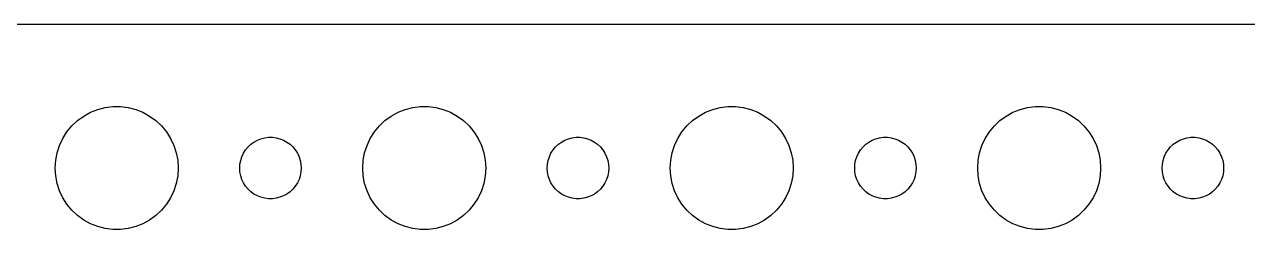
# Model space of a CAD drawing. Header units: metres. Extents: x -112 to 112, y -52 to 52.
# Drawn here: x -4.5 to 55.2, y 42 to 52 of the extents above; entities that cross this region are included whole.
import ezdxf

# ---------------------------------------------------------------- set-up
doc = ezdxf.new("R2010")
doc.units = ezdxf.units.M

msp = doc.modelspace()

# ---------------------------------------------------------------- linework, layer by layer
for p, q in [((107.314, 51.9901), (-107.314, 51.9901)), ((-1.27733, 47.7145), (-0.92705, 47.8532)), ((-0.92705, 47.8532), (-0.56213, 47.9469)), ((-0.56213, 47.9469), (-0.18837, 47.9941)), ((-0.18837, 47.9941), (0.18837, 47.9941)), ((0.18837, 47.9941), (0.56213, 47.9469)), ((0.56213, 47.9469), (0.92705, 47.8532)), ((0.92705, 47.8532), (1.27733, 47.7145)), ((13.7227, 47.7145), (14.0729, 47.8532)), ((14.0729, 47.8532), (14.4379, 47.9469)), ((14.4379, 47.9469), (14.8116, 47.9941)), ((14.8116, 47.9941), (15.1884, 47.9941)), ((15.1884, 47.9941), (15.5621, 47.9469)), ((15.5621, 47.9469), (15.927, 47.8532)), ((15.927, 47.8532), (16.2773, 47.7145)), ((28.7227, 47.7145), (29.0729, 47.8532)), ((29.0729, 47.8532), (29.4379, 47.9469)), ((29.4379, 47.9469), (29.8116, 47.9941)), ((29.8116, 47.9941), (30.1884, 47.9941)), ((30.1884, 47.9941), (30.5621, 47.9469)), ((30.5621, 47.9469), (30.927, 47.8532)), ((30.927, 47.8532), (31.2773, 47.7145)), ((43.7227, 47.7145), (44.0729, 47.8532)), ((44.0729, 47.8532), (44.4379, 47.9469)), ((44.4379, 47.9469), (44.8116, 47.9941)), ((44.8116, 47.9941), (45.1884, 47.9941)), ((45.1884, 47.9941), (45.5621, 47.9469)), ((45.5621, 47.9469), (45.927, 47.8532)), ((45.927, 47.8532), (46.2773, 47.7145)), ((-2.1869, 47.0536), (-1.91226, 47.3115)), ((-1.91226, 47.3115), (-1.60747, 47.533)), ((-1.60747, 47.533), (-1.27733, 47.7145)), ((1.27733, 47.7145), (1.60747, 47.533)), ((1.60747, 47.533), (1.91226, 47.3115)), ((1.91226, 47.3115), (2.1869, 47.0536)), ((12.8131, 47.0536), (13.0877, 47.3115)), ((13.0877, 47.3115), (13.3925, 47.533)), ((13.3925, 47.533), (13.7227, 47.7145)), ((16.2773, 47.7145), (16.6075, 47.533)), ((16.6075, 47.533), (16.9123, 47.3115)), ((16.9123, 47.3115), (17.1869, 47.0536)), ((27.8131, 47.0536), (28.0877, 47.3115)), ((28.0877, 47.3115), (28.3925, 47.533)), ((28.3925, 47.533), (28.7227, 47.7145)), ((31.2773, 47.7145), (31.6075, 47.533)), ((31.6075, 47.533), (31.9123, 47.3115)), ((31.9123, 47.3115), (32.1869, 47.0536)), ((42.8131, 47.0536), (43.0877, 47.3115)), ((43.0877, 47.3115), (43.3925, 47.533)), ((43.3925, 47.533), (43.7227, 47.7145)), ((46.2773, 47.7145), (46.6075, 47.533)), ((46.6075, 47.533), (46.9123, 47.3115)), ((46.9123, 47.3115), (47.1869, 47.0536)), ((-2.62891, 46.4453), (-2.42705, 46.7634)), ((-2.42705, 46.7634), (-2.1869, 47.0536)), ((2.1869, 47.0536), (2.42705, 46.7634)), ((2.42705, 46.7634), (2.62891, 46.4453)), ((12.3711, 46.4453), (12.5729, 46.7634)), ((12.5729, 46.7634), (12.8131, 47.0536)), ((17.1869, 47.0536), (17.427, 46.7634)), ((17.427, 46.7634), (17.6289, 46.4453)), ((27.3711, 46.4453), (27.5729, 46.7634)), ((27.5729, 46.7634), (27.8131, 47.0536)), ((32.1869, 47.0536), (32.427, 46.7634)), ((32.427, 46.7634), (32.6289, 46.4453)), ((42.3711, 46.4453), (42.5729, 46.7634)), ((42.5729, 46.7634), (42.8131, 47.0536)), ((47.1869, 47.0536), (47.427, 46.7634)), ((47.427, 46.7634), (47.6289, 46.4453)), ((-2.90575, 45.7461), (-2.78932, 46.1044)), ((-2.78932, 46.1044), (-2.62891, 46.4453)), ((2.62891, 46.4453), (2.78932, 46.1044)), ((2.78932, 46.1044), (2.90575, 45.7461)), ((6.28647, 45.8817), (6.40654, 46.0268)), ((6.40654, 46.0268), (6.54385, 46.1558)), ((6.54385, 46.1558), (6.69626, 46.2665)), ((6.69626, 46.2665), (6.86133, 46.3572)), ((6.86133, 46.3572), (7.03647, 46.4266)), ((7.03647, 46.4266), (7.21892, 46.4734)), ((7.21892, 46.4734), (7.40581, 46.497)), ((7.40581, 46.497), (7.59418, 46.497)), ((7.59418, 46.497), (7.78107, 46.4734)), ((7.78107, 46.4734), (7.96352, 46.4266)), ((7.96352, 46.4266), (8.13866, 46.3572)), ((8.13866, 46.3572), (8.30373, 46.2665)), ((8.30373, 46.2665), (8.45613, 46.1558)), ((8.45613, 46.1558), (8.59344, 46.0268)), ((8.59344, 46.0268), (8.71352, 45.8817)), ((12.0942, 45.7461), (12.2107, 46.1044)), ((12.2107, 46.1044), (12.3711, 46.4453)), ((17.6289, 46.4453), (17.7893, 46.1044)), ((17.7893, 46.1044), (17.9057, 45.7461)), ((21.2865, 45.8817), (21.4065, 46.0268)), ((21.4065, 46.0268), (21.5439, 46.1558)), ((21.5439, 46.1558), (21.6963, 46.2665)), ((21.6963, 46.2665), (21.8613, 46.3572)), ((21.8613, 46.3572), (22.0365, 46.4266)), ((22.0365, 46.4266), (22.2189, 46.4734)), ((22.2189, 46.4734), (22.4058, 46.497)), ((22.4058, 46.497), (22.5942, 46.497)), ((22.5942, 46.497), (22.7811, 46.4734)), ((22.7811, 46.4734), (22.9635, 46.4266)), ((22.9635, 46.4266), (23.1387, 46.3572)), ((23.1387, 46.3572), (23.3037, 46.2665)), ((23.3037, 46.2665), (23.4561, 46.1558)), ((23.4561, 46.1558), (23.5934, 46.0268)), ((23.5934, 46.0268), (23.7135, 45.8817)), ((27.0942, 45.7461), (27.2107, 46.1044)), ((27.2107, 46.1044), (27.3711, 46.4453)), ((32.6289, 46.4453), (32.7893, 46.1044)), ((32.7893, 46.1044), (32.9057, 45.7461)), ((36.2865, 45.8817), (36.4065, 46.0268)), ((36.4065, 46.0268), (36.5439, 46.1558)), ((36.5439, 46.1558), (36.6963, 46.2665)), ((36.6963, 46.2665), (36.8613, 46.3572)), ((36.8613, 46.3572), (37.0365, 46.4266)), ((37.0365, 46.4266), (37.2189, 46.4734)), ((37.2189, 46.4734), (37.4058, 46.497)), ((37.4058, 46.497), (37.5942, 46.497)), ((37.5942, 46.497), (37.7811, 46.4734)), ((37.7811, 46.4734), (37.9635, 46.4266)), ((37.9635, 46.4266), (38.1387, 46.3572)), ((38.1387, 46.3572), (38.3037, 46.2665)), ((38.3037, 46.2665), (38.4561, 46.1558)), ((38.4561, 46.1558), (38.5934, 46.0268)), ((38.5934, 46.0268), (38.7135, 45.8817)), ((42.0942, 45.7461), (42.2107, 46.1044)), ((42.2107, 46.1044), (42.3711, 46.4453)), ((47.6289, 46.4453), (47.7893, 46.1044)), ((47.7893, 46.1044), (47.9057, 45.7461)), ((51.2865, 45.8817), (51.4065, 46.0268)), ((51.4065, 46.0268), (51.5439, 46.1558)), ((51.5439, 46.1558), (51.6963, 46.2665)), ((51.6963, 46.2665), (51.8613, 46.3572)), ((51.8613, 46.3572), (52.0365, 46.4266)), ((52.0365, 46.4266), (52.2189, 46.4734)), ((52.2189, 46.4734), (52.4058, 46.497)), ((52.4058, 46.497), (52.5942, 46.497)), ((52.5942, 46.497), (52.7811, 46.4734)), ((52.7811, 46.4734), (52.9635, 46.4266)), ((52.9635, 46.4266), (53.1387, 46.3572)), ((53.1387, 46.3572), (53.3037, 46.2665)), ((53.3037, 46.2665), (53.4561, 46.1558)), ((53.4561, 46.1558), (53.5934, 46.0268)), ((53.5934, 46.0268), (53.7135, 45.8817)), ((-3, 45), (-2.97633, 45.376)), ((-2.97633, 45.376), (-2.90575, 45.7461)), ((2.90575, 45.7461), (2.97633, 45.376)), ((2.97633, 45.376), (3, 45)), ((6.01183, 45.188), (6.04712, 45.373)), ((6.04712, 45.373), (6.10533, 45.5522)), ((6.10533, 45.5522), (6.18553, 45.7226)), ((6.18553, 45.7226), (6.28647, 45.8817)), ((8.71352, 45.8817), (8.81445, 45.7226)), ((8.81445, 45.7226), (8.89465, 45.5522)), ((8.89465, 45.5522), (8.95287, 45.373)), ((8.95287, 45.373), (8.98816, 45.188)), ((12, 45), (12.0237, 45.376)), ((12.0237, 45.376), (12.0942, 45.7461)), ((17.9057, 45.7461), (17.9763, 45.376)), ((17.9763, 45.376), (18, 45)), ((21.0118, 45.188), (21.0471, 45.373)), ((21.0471, 45.373), (21.1053, 45.5522)), ((21.1053, 45.5522), (21.1855, 45.7226)), ((21.1855, 45.7226), (21.2865, 45.8817)), ((23.7135, 45.8817), (23.8145, 45.7226)), ((23.8145, 45.7226), (23.8947, 45.5522)), ((23.8947, 45.5522), (23.9529, 45.373)), ((23.9529, 45.373), (23.9882, 45.188)), ((27, 45), (27.0237, 45.376)), ((27.0237, 45.376), (27.0942, 45.7461)), ((32.9057, 45.7461), (32.9763, 45.376)), ((32.9763, 45.376), (33, 45)), ((36.0118, 45.188), (36.0471, 45.373)), ((36.0471, 45.373), (36.1053, 45.5522)), ((36.1053, 45.5522), (36.1855, 45.7226)), ((36.1855, 45.7226), (36.2865, 45.8817)), ((38.7135, 45.8817), (38.8145, 45.7226)), ((38.8145, 45.7226), (38.8947, 45.5522)), ((38.8947, 45.5522), (38.9529, 45.373)), ((38.9529, 45.373), (38.9882, 45.188)), ((42, 45), (42.0237, 45.376)), ((42.0237, 45.376), (42.0942, 45.7461)), ((47.9057, 45.7461), (47.9763, 45.376)), ((47.9763, 45.376), (48, 45)), ((51.0118, 45.188), (51.0471, 45.373)), ((51.0471, 45.373), (51.1053, 45.5522)), ((51.1053, 45.5522), (51.1855, 45.7226)), ((51.1855, 45.7226), (51.2865, 45.8817)), ((53.7135, 45.8817), (53.8145, 45.7226)), ((53.8145, 45.7226), (53.8947, 45.5522)), ((53.8947, 45.5522), (53.9529, 45.373)), ((53.9529, 45.373), (53.9882, 45.188)), ((-2.97633, 44.624), (-3, 45)), ((3, 45), (2.97633, 44.624)), ((6, 45), (6.01183, 45.188)), ((6.01183, 44.812), (6, 45)), ((6.04712, 44.627), (6.01183, 44.812)), ((8.98816, 44.812), (8.95287, 44.627)), ((8.98816, 45.188), (9, 45)), ((9, 45), (8.98816, 44.812)), ((12.0237, 44.624), (12, 45)), ((18, 45), (17.9763, 44.624)), ((21, 45), (21.0118, 45.188)), ((21.0118, 44.812), (21, 45)), ((21.0471, 44.627), (21.0118, 44.812)), ((23.9882, 44.812), (23.9529, 44.627)), ((23.9882, 45.188), (24, 45)), ((24, 45), (23.9882, 44.812)), ((27.0237, 44.624), (27, 45)), ((33, 45), (32.9763, 44.624)), ((36, 45), (36.0118, 45.188)), ((36.0118, 44.812), (36, 45)), ((36.0471, 44.627), (36.0118, 44.812)), ((38.9882, 44.812), (38.9529, 44.627)), ((38.9882, 45.188), (39, 45)), ((39, 45), (38.9882, 44.812)), ((42.0237, 44.624), (42, 45)), ((48, 45), (47.9763, 44.624)), ((51, 45), (51.0118, 45.188)), ((51.0118, 44.812), (51, 45)), ((51.0471, 44.627), (51.0118, 44.812)), ((53.9882, 44.812), (53.9529, 44.627)), ((53.9882, 45.188), (54, 45)), ((54, 45), (53.9882, 44.812)), ((-2.90575, 44.2539), (-2.97633, 44.624)), ((-2.78932, 43.8956), (-2.90575, 44.2539)), ((2.90575, 44.2539), (2.78932, 43.8956)), ((2.97633, 44.624), (2.90575, 44.2539)), ((6.10533, 44.4478), (6.04712, 44.627)), ((6.18553, 44.2774), (6.10533, 44.4478)), ((6.28647, 44.1183), (6.18553, 44.2774)), ((8.81445, 44.2774), (8.71352, 44.1183)), ((8.89465, 44.4478), (8.81445, 44.2774)), ((8.95287, 44.627), (8.89465, 44.4478)), ((12.0942, 44.2539), (12.0237, 44.624)), ((12.2107, 43.8956), (12.0942, 44.2539)), ((17.9057, 44.2539), (17.7893, 43.8956)), ((17.9763, 44.624), (17.9057, 44.2539)), ((21.1053, 44.4478), (21.0471, 44.627)), ((21.1855, 44.2774), (21.1053, 44.4478)), ((21.2865, 44.1183), (21.1855, 44.2774)), ((23.8145, 44.2774), (23.7135, 44.1183)), ((23.8947, 44.4478), (23.8145, 44.2774)), ((23.9529, 44.627), (23.8947, 44.4478)), ((27.0942, 44.2539), (27.0237, 44.624)), ((27.2107, 43.8956), (27.0942, 44.2539)), ((32.9057, 44.2539), (32.7893, 43.8956)), ((32.9763, 44.624), (32.9057, 44.2539)), ((36.1053, 44.4478), (36.0471, 44.627)), ((36.1855, 44.2774), (36.1053, 44.4478)), ((36.2865, 44.1183), (36.1855, 44.2774)), ((38.8145, 44.2774), (38.7135, 44.1183)), ((38.8947, 44.4478), (38.8145, 44.2774)), ((38.9529, 44.627), (38.8947, 44.4478)), ((42.0942, 44.2539), (42.0237, 44.624)), ((42.2107, 43.8956), (42.0942, 44.2539)), ((47.9057, 44.2539), (47.7893, 43.8956)), ((47.9763, 44.624), (47.9057, 44.2539)), ((51.1053, 44.4478), (51.0471, 44.627)), ((51.1855, 44.2774), (51.1053, 44.4478)), ((51.2865, 44.1183), (51.1855, 44.2774)), ((53.8145, 44.2774), (53.7135, 44.1183)), ((53.8947, 44.4478), (53.8145, 44.2774)), ((53.9529, 44.627), (53.8947, 44.4478)), ((-2.62891, 43.5547), (-2.78932, 43.8956)), ((2.78932, 43.8956), (2.62891, 43.5547)), ((6.40654, 43.9732), (6.28647, 44.1183)), ((6.54385, 43.8442), (6.40654, 43.9732)), ((6.69626, 43.7335), (6.54385, 43.8442)), ((6.86133, 43.6428), (6.69626, 43.7335)), ((7.03647, 43.5734), (6.86133, 43.6428)), ((7.21892, 43.5266), (7.03647, 43.5734)), ((7.96352, 43.5734), (7.78107, 43.5266)), ((8.13866, 43.6428), (7.96352, 43.5734)), ((8.30373, 43.7335), (8.13866, 43.6428)), ((8.45613, 43.8442), (8.30373, 43.7335)), ((8.59344, 43.9732), (8.45613, 43.8442)), ((8.71352, 44.1183), (8.59344, 43.9732)), ((12.3711, 43.5547), (12.2107, 43.8956)), ((17.7893, 43.8956), (17.6289, 43.5547)), ((21.4065, 43.9732), (21.2865, 44.1183)), ((21.5439, 43.8442), (21.4065, 43.9732)), ((21.6963, 43.7335), (21.5439, 43.8442)), ((21.8613, 43.6428), (21.6963, 43.7335)), ((22.0365, 43.5734), (21.8613, 43.6428)), ((22.2189, 43.5266), (22.0365, 43.5734)), ((22.9635, 43.5734), (22.7811, 43.5266)), ((23.1387, 43.6428), (22.9635, 43.5734)), ((23.3037, 43.7335), (23.1387, 43.6428)), ((23.4561, 43.8442), (23.3037, 43.7335)), ((23.5934, 43.9732), (23.4561, 43.8442)), ((23.7135, 44.1183), (23.5934, 43.9732)), ((27.3711, 43.5547), (27.2107, 43.8956)), ((32.7893, 43.8956), (32.6289, 43.5547)), ((36.4065, 43.9732), (36.2865, 44.1183)), ((36.5439, 43.8442), (36.4065, 43.9732)), ((36.6963, 43.7335), (36.5439, 43.8442)), ((36.8613, 43.6428), (36.6963, 43.7335)), ((37.0365, 43.5734), (36.8613, 43.6428)), ((37.2189, 43.5266), (37.0365, 43.5734)), ((37.9635, 43.5734), (37.7811, 43.5266)), ((38.1387, 43.6428), (37.9635, 43.5734)), ((38.3037, 43.7335), (38.1387, 43.6428)), ((38.4561, 43.8442), (38.3037, 43.7335)), ((38.5934, 43.9732), (38.4561, 43.8442)), ((38.7135, 44.1183), (38.5934, 43.9732)), ((42.3711, 43.5547), (42.2107, 43.8956)), ((47.7893, 43.8956), (47.6289, 43.5547)), ((51.4065, 43.9732), (51.2865, 44.1183)), ((51.5439, 43.8442), (51.4065, 43.9732)), ((51.6963, 43.7335), (51.5439, 43.8442)), ((51.8613, 43.6428), (51.6963, 43.7335)), ((52.0365, 43.5734), (51.8613, 43.6428)), ((52.2189, 43.5266), (52.0365, 43.5734)), ((52.9635, 43.5734), (52.7811, 43.5266)), ((53.1387, 43.6428), (52.9635, 43.5734)), ((53.3037, 43.7335), (53.1387, 43.6428)), ((53.4561, 43.8442), (53.3037, 43.7335)), ((53.5934, 43.9732), (53.4561, 43.8442)), ((53.7135, 44.1183), (53.5934, 43.9732)), ((-2.42705, 43.2366), (-2.62891, 43.5547)), ((-2.1869, 42.9464), (-2.42705, 43.2366)), ((2.42705, 43.2366), (2.1869, 42.9464)), ((2.62891, 43.5547), (2.42705, 43.2366)), ((7.40581, 43.503), (7.21892, 43.5266)), ((7.59418, 43.503), (7.40581, 43.503)), ((7.78107, 43.5266), (7.59418, 43.503)), ((12.5729, 43.2366), (12.3711, 43.5547)), ((12.8131, 42.9464), (12.5729, 43.2366)), ((17.427, 43.2366), (17.1869, 42.9464)), ((17.6289, 43.5547), (17.427, 43.2366)), ((22.4058, 43.503), (22.2189, 43.5266)), ((22.5942, 43.503), (22.4058, 43.503)), ((22.7811, 43.5266), (22.5942, 43.503)), ((27.5729, 43.2366), (27.3711, 43.5547)), ((27.8131, 42.9464), (27.5729, 43.2366)), ((32.427, 43.2366), (32.1869, 42.9464)), ((32.6289, 43.5547), (32.427, 43.2366)), ((37.4058, 43.503), (37.2189, 43.5266)), ((37.5942, 43.503), (37.4058, 43.503)), ((37.7811, 43.5266), (37.5942, 43.503)), ((42.5729, 43.2366), (42.3711, 43.5547)), ((42.8131, 42.9464), (42.5729, 43.2366)), ((47.427, 43.2366), (47.1869, 42.9464)), ((47.6289, 43.5547), (47.427, 43.2366)), ((52.4058, 43.503), (52.2189, 43.5266)), ((52.5942, 43.503), (52.4058, 43.503)), ((52.7811, 43.5266), (52.5942, 43.503)), ((-1.91226, 42.6885), (-2.1869, 42.9464)), ((-1.60747, 42.467), (-1.91226, 42.6885)), ((-1.27733, 42.2855), (-1.60747, 42.467)), ((1.60747, 42.467), (1.27733, 42.2855)), ((1.91226, 42.6885), (1.60747, 42.467)), ((2.1869, 42.9464), (1.91226, 42.6885)), ((13.0877, 42.6885), (12.8131, 42.9464)), ((13.3925, 42.467), (13.0877, 42.6885)), ((13.7227, 42.2855), (13.3925, 42.467)), ((16.6075, 42.467), (16.2773, 42.2855)), ((16.9123, 42.6885), (16.6075, 42.467)), ((17.1869, 42.9464), (16.9123, 42.6885)), ((28.0877, 42.6885), (27.8131, 42.9464)), ((28.3925, 42.467), (28.0877, 42.6885)), ((28.7227, 42.2855), (28.3925, 42.467)), ((31.6075, 42.467), (31.2773, 42.2855)), ((31.9123, 42.6885), (31.6075, 42.467)), ((32.1869, 42.9464), (31.9123, 42.6885)), ((43.0877, 42.6885), (42.8131, 42.9464)), ((43.3925, 42.467), (43.0877, 42.6885)), ((43.7227, 42.2855), (43.3925, 42.467)), ((46.6075, 42.467), (46.2773, 42.2855)), ((46.9123, 42.6885), (46.6075, 42.467)), ((47.1869, 42.9464), (46.9123, 42.6885)), ((-0.92705, 42.1468), (-1.27733, 42.2855)), ((-0.56213, 42.0531), (-0.92705, 42.1468)), ((-0.18837, 42.0059), (-0.56213, 42.0531)), ((0.18837, 42.0059), (-0.18837, 42.0059)), ((0.56213, 42.0531), (0.18837, 42.0059)), ((0.92705, 42.1468), (0.56213, 42.0531)), ((1.27733, 42.2855), (0.92705, 42.1468)), ((14.0729, 42.1468), (13.7227, 42.2855)), ((14.4379, 42.0531), (14.0729, 42.1468)), ((14.8116, 42.0059), (14.4379, 42.0531)), ((15.1884, 42.0059), (14.8116, 42.0059)), ((15.5621, 42.0531), (15.1884, 42.0059)), ((15.927, 42.1468), (15.5621, 42.0531)), ((16.2773, 42.2855), (15.927, 42.1468)), ((29.0729, 42.1468), (28.7227, 42.2855)), ((29.4379, 42.0531), (29.0729, 42.1468)), ((29.8116, 42.0059), (29.4379, 42.0531)), ((30.1884, 42.0059), (29.8116, 42.0059)), ((30.5621, 42.0531), (30.1884, 42.0059)), ((30.927, 42.1468), (30.5621, 42.0531)), ((31.2773, 42.2855), (30.927, 42.1468)), ((44.0729, 42.1468), (43.7227, 42.2855)), ((44.4379, 42.0531), (44.0729, 42.1468)), ((44.8116, 42.0059), (44.4379, 42.0531)), ((45.1884, 42.0059), (44.8116, 42.0059)), ((45.5621, 42.0531), (45.1884, 42.0059)), ((45.927, 42.1468), (45.5621, 42.0531)), ((46.2773, 42.2855), (45.927, 42.1468))]:
    msp.add_line(p, q)

doc.saveas('drawing.dxf')
